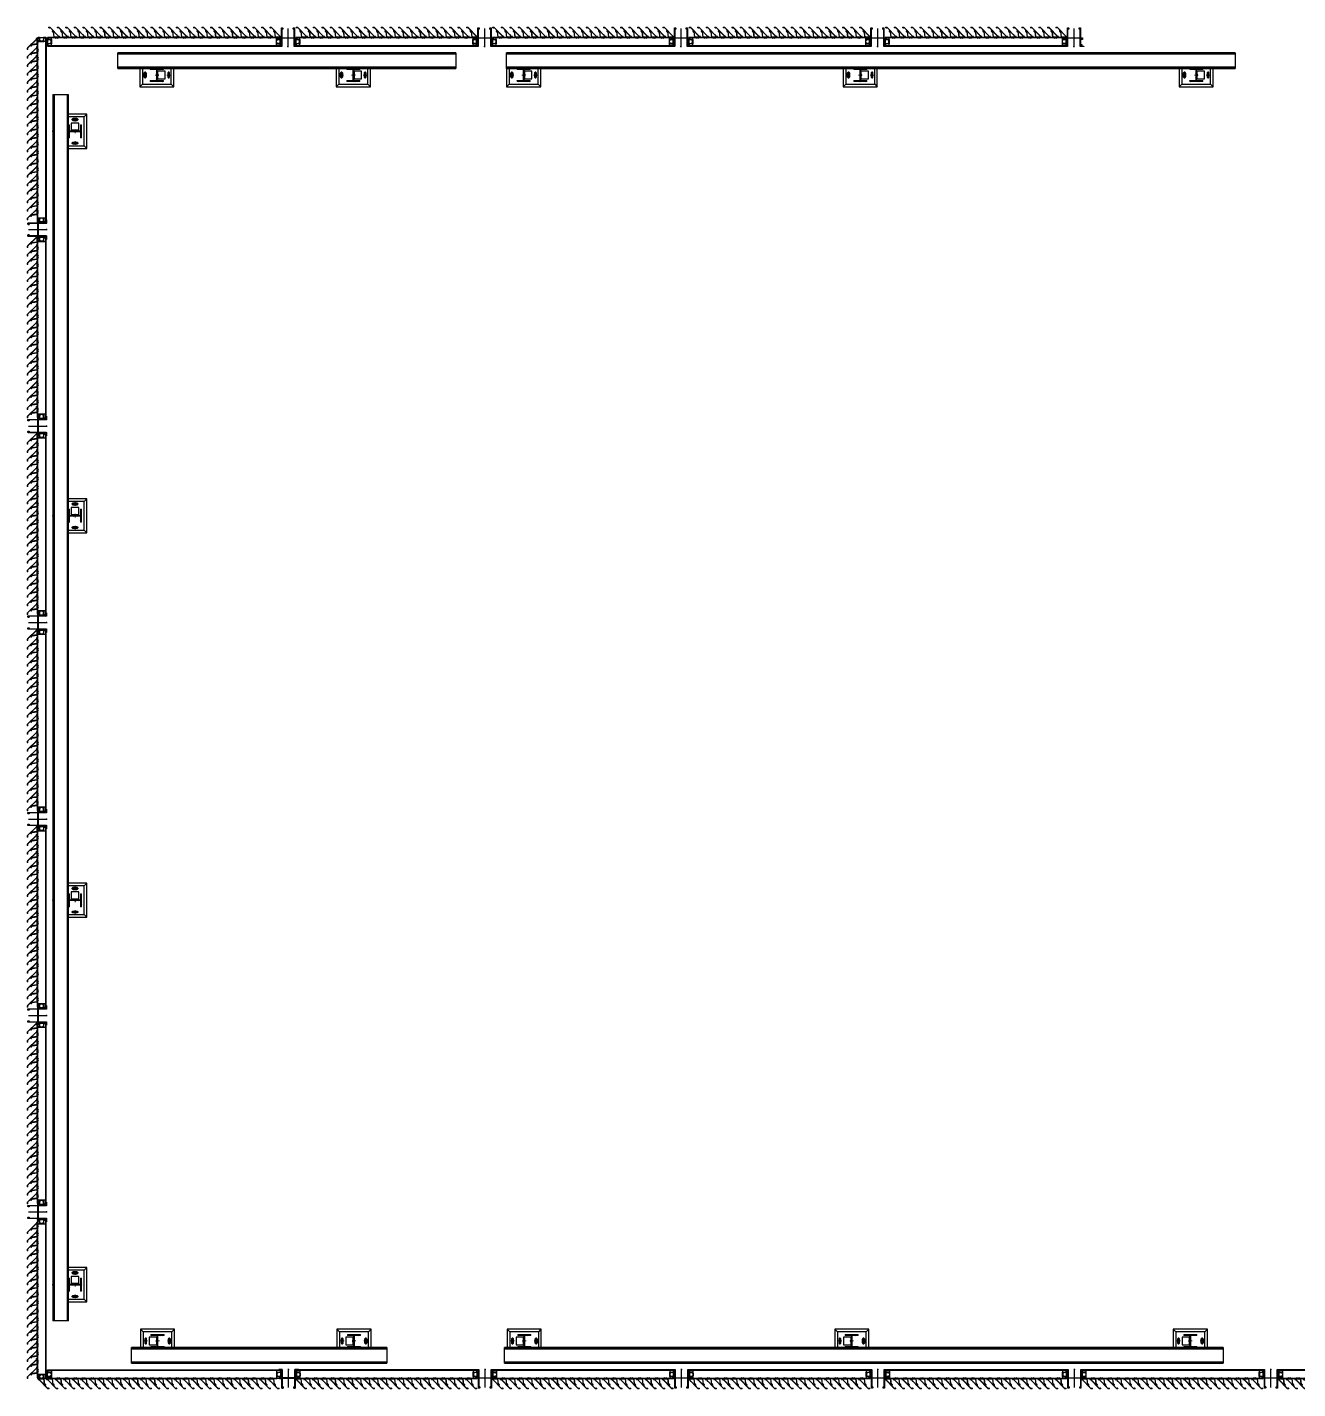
# Model space of a CAD drawing. Header units: millimetres. Extents: x 663313 to 1226001, y 1431724 to 1620898.
# Drawn here: x 739303 to 749003, y 1535900 to 1546294 of the extents above; entities that cross this region are included whole.
import ezdxf

# ---------------------------------------------------------------- set-up
doc = ezdxf.new("R2010")
doc.units = ezdxf.units.MM
doc.set_wipeout_variables(frame=1)
for name, pattern in [('CENTER', [50.8, 31.75, -6.35, 6.35, -6.35]), ('XKITLINE00', [0]), ('XKITLINE02', [4, 2, -2])]:
    doc.linetypes.add(name, pattern=pattern)
for name, color, linetype in [('000 - STRUCTURE_STEEL_ACCESORIES_HATCH_', 7, 'Continuous'), ('000 - STRUCTURE_STEEL_ACCESORIES_HIDDEN_', 7, 'Continuous'), ('000 - STRUCTURE_STEEL_ACCESORIES_MAIN_COLOR_1', 7, 'Continuous'), ('000 - STRUCTURE_STEEL_FRAMING_CUT_COLOR_4', 7, 'Continuous'), ('000 - STRUCTURE_STEEL_FRAMING_HIDDEN_', 7, 'Continuous'), ('000 - STRUCTURE_STEEL_FRAMING_SUB_COLOR_2', 7, 'Continuous'), ('000 - STRUCTURE_STEEL_FRAMING_WIPEOUT_', 7, 'Continuous'), ('010 - ASPG_ACCESSORIES_MAIN_COLOR_1', 7, 'Continuous'), ('010 - ASPG_EXTR_MAIN_COLOR_2', 7, 'Continuous'), ('010 - ASPG_FRAMING_CUT_COLOR_4', 7, 'Continuous'), ('010 - ASPG_FRAMING_HATCH_', 7, 'Continuous'), ('010 - ASPG_FRAMING_MAIN_COLOR_1', 7, 'Continuous'), ('010 - ASPG_FRAMING_MAIN_COLOR_2', 7, 'Continuous'), ('010 - ASPG_FRAMING_SUB_COLOR_2', 7, 'Continuous'), ('010 - ASPG_FRAMING_WIPEOUT_', 7, 'Continuous'), ('BOLT & SCREW', 7, 'Continuous'), ('Center Line', 7, 'CENTER')]:
    doc.layers.add(name, color=color, linetype=linetype)
for name, color, linetype, plot in [('000 - STRUCTURE_STEEL_FRAMING_DEF_SUB', 7, 'Continuous', False), ('010 - ASPG_EXTR_DEF_SUB', 7, 'Continuous', False), ('010 - ASPG_FASTERN_DEF_SUB', 7, 'Continuous', False), ('010 - ASPG_FRAMING_DEF_SUB', 7, 'Continuous', False)]:
    doc.layers.add(name, color=color, linetype=linetype, plot=plot)
doc.layers.add('12-GRID', color=7, linetype='CENTER', lineweight=13)
doc.layers.add('SCREW', color=7, linetype='Continuous', lineweight=5)
pattern_1 = [(270, (1257419.24324, -520041.6224), (0.65495992507, -1.1344238721), [0.7562825814, -1.5125651628]), (30, (1257419.24324, -520041.6224), (0.65495992936, 1.1344238696), [0.7562825814, -1.5125651628]), (330, (1257419.24324, -520041.6224), (1.30991985442, -2.48e-09), [-1.5125651628, 0.7562825814])]
pattern_2 = [(315, (1257419.4929, -520021.6224), (1.3369313545, 1.3369313545), []), (45, (1257419.4929, -520021.6224), (-1.3369313545, 1.3369313545), [])]
pattern_3 = [(270, (1257419.4425, -520043.9224), (0.65495992507, -1.1344238721), [0.7562825814, -1.5125651628]), (30, (1257419.4425, -520043.9224), (0.65495992936, 1.1344238696), [0.7562825814, -1.5125651628]), (330, (1257419.4425, -520043.9224), (1.30991985442, -2.48e-09), [-1.5125651628, 0.7562825814])]
pattern_4 = [(315, (1257419.1929, -520023.9224), (1.3369313545, 1.3369313545), []), (45, (1257419.1929, -520023.9224), (-1.3369313545, 1.3369313545), [])]

# ---------------------------------------------------------------- blocks, each defined once
blk = doc.blocks.new('*U6326')
at = {"layer": '12-GRID', "color": 7, "linetype": 'CENTER'}
for p, q in [((0, -6), (0, 2)), ((-4, -2), (4, -2))]:
    blk.add_line(p, q, dxfattribs=at)
at = {"layer": 'BOLT & SCREW', "color": 7}
for p, q in [((-1, -2), (-2, -2)), ((-1, -2), (-2, -2)), ((0, -2), (-1, -2)), ((0, -2), (-1, -2)), ((0, -1), (0, 0)), ((0, -1), (0, 0)), ((0, -2), (0, -1)), ((0, -2), (0, -1)), ((0, -2), (1, -2)), ((0, -3), (0, -2)), ((0, -2), (0, -3)), ((0, -2), (1, -2)), ((0, -3), (0, -4)), ((0, -3), (0, -4)), ((1, -2), (2, -2)), ((1, -2), (2, -2))]:
    blk.add_line(p, q, dxfattribs=at)
for points in [[(-2, -2), (-1, -2, 0.414214), (0, -1), (0, 0), (0, 0), (0, -1, 0.414214), (1, -2), (2, -2), (2, -2), (1, -2, 0.414214), (0, -3), (0, -4), (0, -4), (0, -3, 0.414214), (-1, -2), (-2, -2)], [(0, -2, -0.414214), (0, -2), (1, -2), (1, -2), (0, -2, -0.414214), (0, -2), (0, -1), (0, -1), (0, -2, -0.414214), (0, -2), (-1, -2), (-1, -2), (0, -2, -0.414214), (0, -2), (0, -3), (0, -3)]]:
    blk.add_lwpolyline(points, format="xyb", close=True, dxfattribs=at)
blk.add_circle((0, -2), 3.5, dxfattribs=at)
blk = doc.blocks.new('000_ASPG_TYP_FILES_20260218-010703_FRAME_EXTR_')
at = {"layer": '010 - ASPG_FRAMING_HATCH_'}
h = blk.add_hatch(dxfattribs=at)
h.set_pattern_fill('ANSI32', scale=0.1, angle=180)
edge = h.paths.add_edge_path()
edge.add_line((2, 16), (2, 2))
edge.add_line((2, 2), (40, 2))
edge.add_arc((40, 2), 0.3, 0, 90, ccw=False)
edge.add_line((40, 2), (40, 0))
edge.add_arc((40, 0), 0.3, -90, 0, ccw=False)
edge.add_line((40, 0), (0, 0))
edge.add_arc((0, 0), 0.3, 180, 270, ccw=False)
edge.add_line((0, 0), (0, 18))
edge.add_arc((0, 18), 0.3, 90, 180, ccw=False)
edge.add_line((0, 18), (23, 18))
edge.add_arc((23, 19), 0.5, 270, 380.2095)
edge.add_arc((26, 20), 3.35, 182.0638, 200.2095, ccw=False)
edge.add_arc((24, 20), 0.76, 2.0638, 182.0638, ccw=False)
edge.add_arc((26, 20), 1.83, 182.0638, 447.9362)
edge.add_arc((26, 22), 0.76, 87.9362, 267.9362, ccw=False)
edge.add_arc((26, 20), 3.35, 69.7905, 87.9362, ccw=False)
edge.add_arc((27, 23), 0.5, 249.7905, 360)
edge.add_line((28, 23), (28, 27))
edge.add_line((28, 27), (28, 27))
edge.add_line((28, 27), (28, 28))
edge.add_line((28, 28), (28, 39))
edge.add_line((28, 39), (28, 39))
edge.add_line((28, 39), (28, 40))
edge.add_line((28, 40), (28, 43))
edge.add_arc((27, 43), 0.5, 0, 110.2095)
edge.add_arc((26, 46), 3.35, 272.0638, 290.2095, ccw=False)
edge.add_arc((26, 44), 0.76, 92.0638, 272.0638, ccw=False)
edge.add_arc((26, 46), 1.83, 272.0638, 537.9362)
edge.add_arc((24, 47), 0.76, 177.9362, 357.9362, ccw=False)
edge.add_arc((26, 46), 3.35, 159.7905, 177.9362, ccw=False)
edge.add_arc((23, 48), 0.5, 339.7905, 450)
edge.add_line((23, 48), (0, 48))
edge.add_arc((0, 49), 0.3, 180, 270, ccw=False)
edge.add_line((0, 49), (0, 60))
edge.add_arc((0, 60), 0.3, 90, 180, ccw=False)
edge.add_line((0, 60), (5, 60))
edge.add_line((5, 60), (5, 65))
edge.add_arc((5, 65), 0.3, 90, 180, ccw=False)
edge.add_line((5, 65), (30, 65))
edge.add_line((30, 65), (30, 64))
edge.add_arc((30, 64), 0.3, -90, 0, ccw=False)
edge.add_line((30, 63), (7, 63))
edge.add_arc((7, 63), 0.3, 90, 180)
edge.add_line((7, 63), (7, 58))
edge.add_line((7, 58), (2, 58))
edge.add_arc((2, 58), 0.3, 90, 180)
edge.add_line((2, 58), (2, 51))
edge.add_arc((2, 51), 0.3, 180, 270)
edge.add_line((2, 50), (30, 50))
edge.add_arc((30, 50), 0.3, 0, 90, ccw=False)
edge.add_line((30, 50), (30, 27))
edge.add_line((30, 27), (30, 16))
edge.add_arc((30, 16), 0.3, -90, 0, ccw=False)
edge.add_line((30, 16), (2, 16))
at = {"layer": '010 - ASPG_FRAMING_CUT_COLOR_4', "color": 7}
blk.add_lwpolyline([(2, 16), (2, 2), (40, 2, -0.414214), (40, 2), (40, 0, -0.414214), (40, 0), (0, 0, -0.414214), (0, 0), (0, 18, -0.414214), (0, 18), (23, 18, 0.52173), (23, 19, -0.079342), (23, 20, -1), (24, 20, 2.296346), (26, 22, -1), (26, 23, -0.079342), (27, 23, 0.52173), (28, 23), (28, 27), (28, 27), (28, 28), (28, 39), (28, 39), (28, 40), (28, 43, 0.52173), (27, 43, -0.079342), (26, 43, -1), (26, 45, 2.296346), (24, 47, -1), (23, 47, -0.079342), (23, 48, 0.52173), (23, 48), (0, 48, -0.414214), (0, 49), (0, 60, -0.414214), (0, 60), (5, 60), (5, 65, -0.414214), (5, 65), (30, 65), (30, 64, -0.414214), (30, 63), (7, 63, 0.414214), (7, 63), (7, 58), (2, 58, 0.414214), (2, 58), (2, 51, 0.414214), (2, 50), (30, 50, -0.414214), (30, 50), (30, 27), (30, 16, -0.414214), (30, 16)], format="xyb", close=True, dxfattribs=at)
at = {"color": 7}
for p in [(26, 48), (26, 22)]:
    blk.add_blockref('*U6326', p, dxfattribs=at)
blk = doc.blocks.new('*U6174')
at = {"layer": '010 - ASPG_FRAMING_HATCH_', "transparency": 33554585}
h = blk.add_hatch(dxfattribs=at)
h.set_pattern_fill('ANSI32', scale=0.25)
edge = h.paths.add_edge_path()
edge.add_line((2, -50), (2, -75))
edge.add_line((2, -75), (0, -75))
edge.add_line((0, -75), (0, -49))
edge.add_arc((1, -49), 1, 90, 180, ccw=False)
edge.add_line((1, -48), (63, -48))
edge.add_arc((63, -47), 1, 270, 360)
edge.add_line((64, -47), (64, 47))
edge.add_arc((63, 47), 1, 0, 90)
edge.add_line((63, 48), (1, 48))
edge.add_arc((1, 49), 1, 180, 270, ccw=False)
edge.add_line((0, 49), (0, 75))
edge.add_line((0, 75), (2, 75))
edge.add_line((2, 75), (2, 50))
edge.add_line((2, 50), (141, 50))
edge.add_line((141, 50), (141, 41))
edge.add_arc((140, 41), 1, 270, 360, ccw=False)
edge.add_line((140, 40), (132, 40))
edge.add_arc((132, 41), 1, 180, 270, ccw=False)
edge.add_line((131, 41), (131, 47))
edge.add_arc((130, 47), 1, 0, 90)
edge.add_line((130, 48), (67, 48))
edge.add_arc((67, 47), 1, 90, 180)
edge.add_line((66, 47), (66, -47))
edge.add_arc((67, -47), 1, 180, 270)
edge.add_line((67, -48), (130, -48))
edge.add_arc((130, -47), 1, 270, 360)
edge.add_line((131, -47), (131, -41))
edge.add_arc((132, -41), 1, 90, 180, ccw=False)
edge.add_line((132, -40), (140, -40))
edge.add_arc((140, -41), 1, 0, 90, ccw=False)
edge.add_line((141, -41), (141, -50))
edge.add_line((141, -50), (2, -50))
h.paths.add_polyline_path([(139, 48), (139, 42), (133, 42), (133, 48)], flags=16)
h.paths.add_polyline_path([(139, -48), (139, -42), (133, -42), (133, -48)], flags=16)
at = {"layer": '010 - ASPG_FRAMING_HATCH_'}
h = blk.add_hatch(dxfattribs=at)
h.set_pattern_fill('ANSI37', scale=0.595498, angle=-90)
h.set_pattern_definition(pattern_4)
edge = h.paths.add_edge_path()
edge.add_ellipse((12, 55), major_axis=(0, -5), ratio=0.644482, start_angle=180, end_angle=360, ccw=False)
edge.add_line((12, 60), (2, 60))
edge.add_arc((-8, 55), 11.1, -26.7963, 26.7963, ccw=False)
edge.add_line((2, 50), (12, 50))
h = blk.add_hatch(dxfattribs=at)
h.set_pattern_fill('HONEY', scale=0.238199, angle=-90)
h.set_pattern_definition(pattern_3)
edge = h.paths.add_edge_path()
edge.add_ellipse((12, 55), major_axis=(0, -5), ratio=0.644482, start_angle=0, end_angle=360, ccw=False)
h = blk.add_hatch(dxfattribs=at)
h.set_pattern_fill('HONEY', scale=0.238199, angle=-90)
h.set_pattern_definition(pattern_1)
edge = h.paths.add_edge_path()
edge.add_ellipse((58, 55), major_axis=(0, -5), ratio=0.644482, start_angle=0, end_angle=360)
h = blk.add_hatch(dxfattribs=at)
h.set_pattern_fill('ANSI37', scale=0.595498, angle=-90)
h.set_pattern_definition(pattern_2)
edge = h.paths.add_edge_path()
edge.add_ellipse((58, 55), major_axis=(0, -5), ratio=0.644482, start_angle=0, end_angle=180)
edge.add_line((58, 60), (62, 60))
edge.add_arc((62, 60), 0.3, -90, 0)
edge.add_line((62, 60), (62, 61))
edge.add_line((62, 61), (62, 62))
edge.add_line((62, 62), (62, 62))
edge.add_line((62, 62), (62, 63))
edge.add_line((62, 63), (62, 63))
edge.add_line((62, 63), (62, 64))
edge.add_line((62, 64), (62, 64))
edge.add_line((62, 64), (62, 65))
edge.add_line((62, 65), (63, 65))
edge.add_line((63, 65), (64, 66))
edge.add_line((64, 66), (64, 65))
edge.add_line((64, 65), (65, 66))
edge.add_line((65, 66), (65, 65))
edge.add_line((65, 65), (66, 66))
edge.add_line((66, 66), (66, 65))
edge.add_line((66, 65), (67, 65))
edge.add_arc((67, 65), 0.3, -90, 0)
edge.add_line((67, 65), (67, 60))
edge.add_arc((77, 55), 11.1, 153.2037, 206.7963)
edge.add_line((67, 50), (58, 50))
h = blk.add_hatch(dxfattribs=at)
h.set_pattern_fill('ANSI37', scale=0.595498, angle=-90)
h.set_pattern_definition(pattern_4)
edge = h.paths.add_edge_path()
edge.add_ellipse((12, -55), major_axis=(0, 5), ratio=0.644482, start_angle=0, end_angle=180)
edge.add_line((12, -60), (2, -60))
edge.add_arc((-8, -55), 11.1, 333.2037, 386.7963)
edge.add_line((2, -50), (12, -50))
h = blk.add_hatch(dxfattribs=at)
h.set_pattern_fill('HONEY', scale=0.238199, angle=-90)
h.set_pattern_definition(pattern_3)
edge = h.paths.add_edge_path()
edge.add_ellipse((12, -55), major_axis=(0, 5), ratio=0.644482, start_angle=0, end_angle=360)
h = blk.add_hatch(dxfattribs=at)
h.set_pattern_fill('HONEY', scale=0.238199, angle=-90)
h.set_pattern_definition(pattern_1)
edge = h.paths.add_edge_path()
edge.add_ellipse((58, -55), major_axis=(0, 5), ratio=0.644482, start_angle=0, end_angle=360, ccw=False)
h = blk.add_hatch(dxfattribs=at)
h.set_pattern_fill('ANSI37', scale=0.595498, angle=-90)
h.set_pattern_definition(pattern_2)
edge = h.paths.add_edge_path()
edge.add_ellipse((58, -55), major_axis=(0, 5), ratio=0.644482, start_angle=180, end_angle=360, ccw=False)
edge.add_line((58, -60), (62, -60))
edge.add_arc((62, -60), 0.3, 360, 450, ccw=False)
edge.add_line((62, -60), (62, -61))
edge.add_line((62, -61), (62, -62))
edge.add_line((62, -62), (62, -62))
edge.add_line((62, -62), (62, -63))
edge.add_line((62, -63), (62, -63))
edge.add_line((62, -63), (62, -64))
edge.add_line((62, -64), (62, -64))
edge.add_line((62, -64), (62, -65))
edge.add_line((62, -65), (63, -65))
edge.add_line((63, -65), (64, -66))
edge.add_line((64, -66), (64, -65))
edge.add_line((64, -65), (65, -66))
edge.add_line((65, -66), (65, -65))
edge.add_line((65, -65), (66, -66))
edge.add_line((66, -66), (66, -65))
edge.add_line((66, -65), (67, -65))
edge.add_arc((67, -65), 0.3, 360, 450, ccw=False)
edge.add_line((67, -65), (67, -60))
edge.add_arc((77, -55), 11.1, 153.2037, 206.7963, ccw=False)
edge.add_line((67, -50), (58, -50))
at = {"layer": '010 - ASPG_FASTERN_DEF_SUB', "color": 7}
blk.add_point((0, 0), dxfattribs=at)
at = {"layer": '010 - ASPG_FRAMING_CUT_COLOR_4', "color": 7}
blk.add_lwpolyline([(2, -50), (2, -75), (0, -75), (0, -49, -0.414214), (1, -48), (63, -48, 0.414214), (64, -47), (64, 47, 0.414214), (63, 48), (1, 48, -0.414214), (0, 49), (0, 75), (2, 75), (2, 50), (141, 50), (141, 41, -0.414214), (140, 40), (132, 40, -0.414214), (131, 41), (131, 47, 0.414214), (130, 48), (67, 48, 0.414214), (66, 47), (66, -47, 0.414214), (67, -48), (130, -48, 0.414214), (131, -47), (131, -41, -0.414214), (132, -40), (140, -40, -0.414214), (141, -41), (141, -50)], format="xyb", close=True, dxfattribs=at)
for points in [[(139, 48), (139, 42), (133, 42), (133, 48)], [(139, -48), (139, -42), (133, -42), (133, -48)]]:
    blk.add_lwpolyline(points, close=True, dxfattribs=at)
at = {"layer": '010 - ASPG_FRAMING_DEF_SUB', "color": 7, "transparency": 33554508}
blk.add_line((136, 0), (-5, 0), dxfattribs=at)
at = {"layer": '010 - ASPG_FRAMING_DEF_SUB', "color": 7, "transparency": 33554457}
for points in [[(2, 50), (15, 50), (15, 60), (2, 60)], [(54, 50), (67, 50), (67, 66), (54, 66)], [(2, -50), (15, -50), (15, -60), (2, -60)], [(54, -50), (67, -50), (67, -66), (54, -66)]]:
    blk.add_lwpolyline(points, close=True, dxfattribs=at)
at = {"layer": '010 - ASPG_FRAMING_SUB_COLOR_2', "color": 7}
for points in [[(12, 50), (2, 50, 0.238199), (2, 60), (12, 60)], [(58, 50), (67, 50, -0.238199), (67, 60), (67, 65, -0.414214), (67, 65), (66, 65), (66, 66), (65, 65), (65, 66), (64, 65), (64, 66), (63, 65), (62, 65), (62, 64), (62, 64), (62, 63), (62, 63), (62, 62), (62, 62), (62, 61), (62, 60, -0.414214), (62, 60), (58, 60)], [(12, -50), (2, -50, -0.238199), (2, -60), (12, -60)], [(58, -50), (67, -50, 0.238199), (67, -60), (67, -65, 0.414214), (67, -65), (66, -65), (66, -66), (65, -65), (65, -66), (64, -65), (64, -66), (63, -65), (62, -65), (62, -64), (62, -64), (62, -63), (62, -63), (62, -62), (62, -62), (62, -61), (62, -60, 0.414214), (62, -60), (58, -60)]]:
    blk.add_lwpolyline(points, format="xyb", dxfattribs=at)
at = {"layer": '010 - ASPG_FRAMING_SUB_COLOR_2', "color": 7, "extrusion": (0, 0, -1)}
for centre, major_axis in [((12, 55), (0, -5)), ((58, -55), (0, 5))]:
    blk.add_ellipse(centre, major_axis=major_axis, ratio=0.644482, dxfattribs=at)
at = {"layer": '010 - ASPG_FRAMING_SUB_COLOR_2', "color": 7}
for centre, major_axis in [((58, 55), (0, -5)), ((12, -55), (0, 5))]:
    blk.add_ellipse(centre, major_axis=major_axis, ratio=0.644482, dxfattribs=at)
blk = doc.blocks.new('PZG35-9D5')
at = {"layer": 'Center Line', "color": 7}
blk.add_line((0, 4), (0, -11), dxfattribs=at)
at = {"layer": 'SCREW', "color": 7}
for p, q in [((-1, 0), (-1, -1)), ((1, 0), (1, -1)), ((-2, -1), (-1, -2)), ((-2, -1), (-1, -1)), ((-2, -1), (2, -1)), ((-2, -3), (2, -2)), ((-2, -3), (-1, -2)), ((-2, -3), (-1, -3)), ((-2, -4), (-1, -4)), ((-2, -4), (-1, -4)), ((-2, -4), (-1, -4)), ((-1, -1), (1, -1)), ((-1, -2), (1, -1)), ((-1, -2), (-1, -2)), ((-1, -2), (1, -2)), ((-1, -3), (-1, -4)), ((-1, -3), (1, -3)), ((-1, -4), (-1, -8)), ((-1, -4), (-1, -4)), ((-1, -4), (-1, -4)), ((0, -10), (-1, -8)), ((0, -10), (1, -8)), ((1, -1), (1, -2)), ((2, -1), (1, -1)), ((2, -1), (1, -1)), ((2, -2), (1, -2)), ((2, -2), (1, -3)), ((1, -3), (1, -3)), ((1, -3), (1, -3)), ((2, -4), (1, -3)), ((1, -4), (1, -4)), ((1, -4), (2, -4)), ((1, -4), (1, -4)), ((1, -5), (1, -4)), ((2, -5), (1, -4)), ((2, -4), (1, -4)), ((1, -5), (1, -8)), ((1, -5), (2, -5)), ((1, -5), (1, -5)), ((2, -5), (1, -5))]:
    blk.add_line(p, q, dxfattribs=at)
blk.add_lwpolyline([(0, -10), (1, -5), (1, -4, 0.417657), (0, -3, 0.108102), (-1, -4), (-1, -5)], format="xyb", dxfattribs=at)
blk = doc.blocks.new('*U6169')
at = {"layer": 'SCREW', "color": 7}
blk.add_lwpolyline([(3, 2, 0.09906), (1, 3), (1, 2), (-1, 2), (-1, 3, 0.09906), (-3, 2, 0.266588), (-4, 1), (-4, 0, 0.414214), (-3, 0), (3, 0, 0.414214), (3, 0), (3, 1, 0.266588)], format="xyb", close=True, dxfattribs=at)
blk.add_blockref('PZG35-9D5', (0, 0), dxfattribs=at)
blk = doc.blocks.new('*U6175')
at = {"color": 7}
blk.add_point((0, 0), dxfattribs=at)
at = {"layer": '010 - ASPG_ACCESSORIES_MAIN_COLOR_1', "color": 7}
blk.add_lwpolyline([(-40, -1, 0.414214), (-40, -1), (-40, -7, 0.57735), (-40, -8), (-37, -6, 0.767327), (-37, -5), (-38, -5, -0.414214), (-38, -5), (-38, -3, -0.414214), (-38, -3), (-32, -3, -0.388879), (-32, -3), (-32, -4, 0.388879), (-31, -5), (-30, -5, 0.414214), (-30, -4), (-30, -3, -0.414214), (-30, -3), (0, -3, -0.378969), (3, -5), (8, -43, 0.446593), (12, -45, -0.489802), (16, -49), (16, -49, -0.18248), (16, -50, -0.267949), (15, -50, 1.122115), (15, -52, 0.405004), (18, -49), (18, -49, 0.489805), (11, -43, -0.446597), (10, -42), (5, -1, 0.364176), (5, -1)], format="xyb", close=True, dxfattribs=at)
at = {"layer": '010 - ASPG_EXTR_DEF_SUB', "color": 7}
for p in [(-40, 0), (43, -77), (43, -77)]:
    blk.add_point(p, dxfattribs=at)
at = {"layer": '010 - ASPG_EXTR_MAIN_COLOR_2', "color": 7}
blk.add_lwpolyline([(11, -48), (11, -47), (12, -48), (12, -47, -0.535538), (14, -49, 0.991572), (16, -50, 1.157025), (9, -49, -0.688558), (8, -49), (-17, -22), (-32, -6), (-32, -3, 0.414312), (-33, -3), (-38, -3, 0.414116), (-38, -3), (-38, -4, 0.414214), (-38, -5), (-36, -5, -0.205895), (-36, -5), (33, -77), (43, -77, 0.668179), (43, -77), (41, -74, 0.668179), (40, -74), (40, -76), (34, -76), (12, -53, -0.558354), (12, -52, 0.766275), (12, -50, -0.438583), (11, -48)], format="xyb", close=True, dxfattribs=at)
at = {"layer": 'SCREW', "color": 7, "rotation": 180}
for p in [(-22, -2), (-8, -2)]:
    blk.add_blockref('*U6169', p, dxfattribs=at)
blk = doc.blocks.new('*U4587')
at = {"color": 7}
blk.add_wipeout([(1836, 4), (60, 4), (60, 69), (1836, 69)], dxfattribs=at).dxf.layer = '010 - ASPG_FRAMING_WIPEOUT_'
blk.add_point((60, 69), dxfattribs=at)
at = {"layer": '010 - ASPG_FRAMING_MAIN_COLOR_2', "color": 7}
blk.add_lwpolyline([(1806, 69), (90, 69), (90, 6), (1806, 6)], close=True, dxfattribs=at)
at = {"layer": '010 - ASPG_FRAMING_SUB_COLOR_2', "color": 7}
for points in [[(1836, 4), (60, 4), (60, 69), (1836, 69)], [(60, 2), (60, 4), (1836, 4), (1836, 2)]]:
    blk.add_lwpolyline(points, close=True, dxfattribs=at)
at = {"color": 7, "transparency": 33554559, "xscale": -1, "rotation": 270}
blk.add_blockref('*U6174', (0, 0), dxfattribs=at)
at = {"color": 7, "xscale": -1, "rotation": 180}
for p in [(92, 69), (157, 69), (222, 69), (287, 69), (352, 69), (417, 69), (482, 69), (547, 69), (612, 69), (677, 69), (742, 69), (807, 69), (872, 69), (937, 69), (1002, 69), (1067, 69), (1132, 69), (1197, 69), (1262, 69), (1327, 69), (1392, 69), (1457, 69), (1522, 69), (1587, 69), (1652, 69), (1717, 69), (1782, 69)]:
    blk.add_blockref('*U6175', p, dxfattribs=at)
at = {"color": 7}
blk.add_blockref('000_ASPG_TYP_FILES_20260218-010703_FRAME_EXTR_', (60, 4), dxfattribs=at)
at = {"color": 7, "xscale": -1}
blk.add_blockref('000_ASPG_TYP_FILES_20260218-010703_FRAME_EXTR_', (1836, 4), dxfattribs=at)
blk = doc.blocks.new('000_ASPG_TYP_FILES_STRUCTURE_STEEL_BK')
at = {"layer": '000 - STRUCTURE_STEEL_ACCESORIES_HIDDEN_', "color": 7}
blk.add_lwpolyline([(0, 7), (5, 7), (5, -7), (0, -7)], close=True, dxfattribs=at)
at = {"layer": '000 - STRUCTURE_STEEL_ACCESORIES_MAIN_COLOR_1', "color": 7}
for points in [[(0, -30), (60, -30), (60, 30), (0, 30)], [(0, -30), (5, -30), (5, 30), (0, 30)]]:
    blk.add_lwpolyline(points, close=True, dxfattribs=at)
blk = doc.blocks.new('000_CKST_FAMELINE_STEEL_STRUCTURE-COLUMN_TOP_VIEW')
at = {"layer": '000 - STRUCTURE_STEEL_FRAMING_SUB_COLOR_2', "color": 7}
for p, q in [((-70, 110), (-90, 130)), ((70, 110), (90, 130)), ((-70, -110), (-90, -130)), ((70, -110), (90, -130))]:
    blk.add_line(p, q, dxfattribs=at)
for points in [[(90, 130), (-90, 130), (-90, -130), (90, -130)], [(70, 110), (-70, 110), (-70, -110), (70, -110)]]:
    blk.add_lwpolyline(points, close=True, dxfattribs=at)
at = {"color": 7, "rotation": 270}
blk.add_blockref('000_ASPG_TYP_FILES_STRUCTURE_STEEL_BK', (0, -3), dxfattribs=at)
at = {"color": 7}
blk.add_wipeout([(50, 50), (50, -50), (170, -50), (170, 50)], dxfattribs=at).dxf.layer = '000 - STRUCTURE_STEEL_FRAMING_WIPEOUT_'
at = {"layer": '000 - STRUCTURE_STEEL_ACCESORIES_HATCH_'}
h = blk.add_hatch(dxfattribs=at)
h.set_pattern_fill('ANSI32', scale=25, angle=270)
h.set_pattern_definition([(315, (1524.514, 2469.062), (6.629126, 6.629126), []), (315, (1524.514, 2464.642), (6.629126, 6.629126), [])])
h.paths.add_polyline_path([(-50, -50), (-42, -50), (-42, -3), (42, -3), (42, -50), (50, -50), (50, 50), (42, 50), (42, 3), (-42, 3), (-42, 50), (-50, 50)])
at = {"layer": '000 - STRUCTURE_STEEL_FRAMING_CUT_COLOR_4', "color": 7, "lineweight": 0}
blk.add_lwpolyline([(-50, -50), (-42, -50), (-42, -3), (42, -3), (42, -50), (50, -50), (50, 50), (42, 50), (42, 3), (-42, 3), (-42, 50), (-50, 50)], close=True, dxfattribs=at)
at = {"layer": '000 - STRUCTURE_STEEL_FRAMING_DEF_SUB', "color": 7, "linetype": 'XKITLINE00', "lineweight": 0}
for p, q in [((0, 76), (0, 104)), ((26, 90), (-26, 90)), ((0, 14), (0, -14)), ((96, 30), (124, 30)), ((110, 44), (110, 16)), ((26, 0), (-26, 0)), ((26, -90), (-26, -90)), ((0, -76), (0, -104)), ((96, -30), (124, -30)), ((110, -16), (110, -44))]:
    blk.add_line(p, q, dxfattribs=at)
at = {"layer": '000 - STRUCTURE_STEEL_FRAMING_HIDDEN_', "color": 7, "linetype": 'XKITLINE02', "ltscale": 4}
for p, q in [((50, 3), (170, 3)), ((56, -50), (56, 50)), ((50, -3), (170, -3))]:
    blk.add_line(p, q, dxfattribs=at)
at = {"layer": '000 - STRUCTURE_STEEL_FRAMING_SUB_COLOR_2', "color": 7}
for p, q in [((50, 3), (50, -3)), ((170, 3), (170, -3))]:
    blk.add_line(p, q, dxfattribs=at)
for points in [[(15, 83), (-15, 83, -0.414214), (-22, 90, -0.414214), (-15, 97), (15, 97, -0.414214), (22, 90), (22, 90, -0.414214)], [(15, -83), (-15, -83, 0.414214), (-22, -90, 0.414214), (-15, -97), (15, -97, 0.414214), (22, -90), (22, -90, 0.414214)]]:
    blk.add_lwpolyline(points, format="xyb", close=True, dxfattribs=at)
blk.add_lwpolyline([(50, 50), (50, -50), (170, -50), (170, 50)], close=True, dxfattribs=at)
for centre in [(110, 30), (110, -30)]:
    blk.add_circle(centre, 7, dxfattribs=at)
blk = doc.blocks.new('*U4572')
at = {"color": 7}
blk.add_wipeout([(-2861, 0), (2700, 0), (2700, 120), (-2861, 120)], dxfattribs=at).dxf.layer = '010 - ASPG_FRAMING_WIPEOUT_'
at = {"layer": '010 - ASPG_FRAMING_MAIN_COLOR_1', "color": 7}
for p, q in [((2700, 120), (-2861, 120)), ((-2861, 0), (-2861, 120)), ((-2861, 115), (2700, 115)), ((-2861, 110), (2700, 110)), ((2700, 120), (2700, 0)), ((-2861, 10), (2700, 10)), ((-2861, 5), (2700, 5)), ((-2861, 0), (2700, 0))]:
    blk.add_line(p, q, dxfattribs=at)
blk = doc.blocks.new('*U4573')
at = {"color": 7}
blk.add_wipeout([(-1531, 0), (1049, 0), (1049, 120), (-1531, 120)], dxfattribs=at).dxf.layer = '010 - ASPG_FRAMING_WIPEOUT_'
at = {"layer": '010 - ASPG_FRAMING_MAIN_COLOR_1', "color": 7}
for p, q in [((1049, 120), (-1531, 120)), ((-1531, 0), (-1531, 120)), ((-1531, 115), (1049, 115)), ((-1531, 110), (1049, 110)), ((1049, 120), (1049, 0)), ((-1531, 10), (1049, 10)), ((-1531, 5), (1049, 5)), ((-1531, 0), (1049, 0))]:
    blk.add_line(p, q, dxfattribs=at)
blk = doc.blocks.new('*U4787')
at = {"color": 7}
blk.add_wipeout([(1440, 4), (60, 4), (60, 69), (1440, 69)], dxfattribs=at).dxf.layer = '010 - ASPG_FRAMING_WIPEOUT_'
blk.add_point((60, 69), dxfattribs=at)
at = {"layer": '010 - ASPG_FRAMING_MAIN_COLOR_2', "color": 7}
blk.add_lwpolyline([(1410, 69), (90, 69), (90, 6), (1410, 6)], close=True, dxfattribs=at)
at = {"layer": '010 - ASPG_FRAMING_SUB_COLOR_2', "color": 7}
for points in [[(1440, 4), (60, 4), (60, 69), (1440, 69)], [(60, 2), (60, 4), (1440, 4), (1440, 2)]]:
    blk.add_lwpolyline(points, close=True, dxfattribs=at)
at = {"color": 7, "transparency": 33554559, "xscale": -1, "rotation": 270}
for p in [(0, 0), (1500, 0)]:
    blk.add_blockref('*U6174', p, dxfattribs=at)
at = {"color": 7, "xscale": -1, "rotation": 180}
for p in [(92, 69), (157, 69), (222, 69), (287, 69), (352, 69), (417, 69), (482, 69), (547, 69), (612, 69), (677, 69), (742, 69), (807, 69), (872, 69), (937, 69), (1002, 69), (1067, 69), (1132, 69), (1197, 69), (1262, 69), (1327, 69), (1392, 69)]:
    blk.add_blockref('*U6175', p, dxfattribs=at)
at = {"color": 7}
blk.add_blockref('000_ASPG_TYP_FILES_20260218-010703_FRAME_EXTR_', (60, 4), dxfattribs=at)
at = {"color": 7, "xscale": -1}
blk.add_blockref('000_ASPG_TYP_FILES_20260218-010703_FRAME_EXTR_', (1440, 4), dxfattribs=at)
blk = doc.blocks.new('*U4576')
at = {"color": 7}
blk.add_wipeout([(-3215, 0), (6145, 0), (6145, 120), (-3215, 120)], dxfattribs=at).dxf.layer = '010 - ASPG_FRAMING_WIPEOUT_'
at = {"layer": '010 - ASPG_FRAMING_MAIN_COLOR_1', "color": 7}
for p, q in [((6145, 120), (-3215, 120)), ((-3215, 0), (-3215, 120)), ((-3215, 115), (6145, 115)), ((-3215, 110), (6145, 110)), ((6145, 120), (6145, 0)), ((-3215, 10), (6145, 10)), ((-3215, 5), (6145, 5)), ((-3215, 0), (6145, 0))]:
    blk.add_line(p, q, dxfattribs=at)
blk = doc.blocks.new('*U4586')
at = {"color": 7}
blk.add_wipeout([(1467, 4), (60, 4), (60, 69), (1467, 69)], dxfattribs=at).dxf.layer = '010 - ASPG_FRAMING_WIPEOUT_'
blk.add_point((60, 69), dxfattribs=at)
at = {"layer": '010 - ASPG_FRAMING_MAIN_COLOR_2', "color": 7}
blk.add_lwpolyline([(1437, 69), (90, 69), (90, 6), (1437, 6)], close=True, dxfattribs=at)
at = {"layer": '010 - ASPG_FRAMING_SUB_COLOR_2', "color": 7}
for points in [[(1467, 4), (60, 4), (60, 69), (1467, 69)], [(60, 2), (60, 4), (1467, 4), (1467, 2)]]:
    blk.add_lwpolyline(points, close=True, dxfattribs=at)
at = {"color": 7, "transparency": 33554559, "xscale": -1, "rotation": 270}
blk.add_blockref('*U6174', (0, 0), dxfattribs=at)
at = {"color": 7, "rotation": 180}
for p in [(120, 69), (185, 69), (250, 69), (315, 69), (380, 69), (445, 69), (510, 69), (575, 69), (640, 69), (705, 69), (770, 69), (835, 69), (900, 69), (965, 69), (1030, 69), (1095, 69), (1160, 69), (1225, 69), (1290, 69), (1355, 69), (1420, 69)]:
    blk.add_blockref('*U6175', p, dxfattribs=at)
at = {"color": 7}
blk.add_blockref('000_ASPG_TYP_FILES_20260218-010703_FRAME_EXTR_', (60, 4), dxfattribs=at)
at = {"color": 7, "xscale": -1}
blk.add_blockref('000_ASPG_TYP_FILES_20260218-010703_FRAME_EXTR_', (1467, 4), dxfattribs=at)
blk = doc.blocks.new('*U4582')
at = {"color": 7}
blk.add_wipeout([(1272, 4), (60, 4), (60, 69), (1272, 69)], dxfattribs=at).dxf.layer = '010 - ASPG_FRAMING_WIPEOUT_'
blk.add_point((60, 69), dxfattribs=at)
at = {"layer": '010 - ASPG_FRAMING_MAIN_COLOR_2', "color": 7}
blk.add_lwpolyline([(1242, 69), (90, 69), (90, 6), (1242, 6)], close=True, dxfattribs=at)
at = {"layer": '010 - ASPG_FRAMING_SUB_COLOR_2', "color": 7}
for points in [[(1272, 4), (60, 4), (60, 69), (1272, 69)], [(60, 2), (60, 4), (1272, 4), (1272, 2)]]:
    blk.add_lwpolyline(points, close=True, dxfattribs=at)
at = {"color": 7, "transparency": 33554559, "xscale": -1, "rotation": 270}
blk.add_blockref('*U6174', (0, 0), dxfattribs=at)
at = {"color": 7, "xscale": -1, "rotation": 180}
for p in [(120, 69), (185, 69), (250, 69), (315, 69), (380, 69), (445, 69), (510, 69), (575, 69), (640, 69), (705, 69), (770, 69), (835, 69), (900, 69), (965, 69), (1030, 69), (1095, 69), (1160, 69), (1225, 69)]:
    blk.add_blockref('*U6175', p, dxfattribs=at)
at = {"color": 7}
blk.add_blockref('000_ASPG_TYP_FILES_20260218-010703_FRAME_EXTR_', (60, 4), dxfattribs=at)
at = {"color": 7, "xscale": -1}
blk.add_blockref('000_ASPG_TYP_FILES_20260218-010703_FRAME_EXTR_', (1272, 4), dxfattribs=at)
blk = doc.blocks.new('*U4578')
at = {"color": 7}
blk.add_wipeout([(0, 0), (5485, 0), (5485, 119.925), (0, 119.925)], dxfattribs=at).dxf.layer = '010 - ASPG_FRAMING_WIPEOUT_'
at = {"layer": '010 - ASPG_FRAMING_MAIN_COLOR_1', "color": 7}
for p, q in [((5485, 119.925), (0, 119.925)), ((0, 0), (0, 119.925)), ((0, 114.85), (5485, 114.85)), ((0, 109.54), (5485, 109.54)), ((5485, 119.925), (5485, 0)), ((0, 10.385), (5485, 10.385)), ((0, 5.31), (5485, 5.31)), ((0, 0), (5485, 0))]:
    blk.add_line(p, q, dxfattribs=at)
blk = doc.blocks.new('*U4577')
at = {"color": 7}
blk.add_wipeout([(-950, 0), (1000, 0), (1000, 120), (-950, 120)], dxfattribs=at).dxf.layer = '010 - ASPG_FRAMING_WIPEOUT_'
at = {"layer": '010 - ASPG_FRAMING_MAIN_COLOR_1', "color": 7}
for p, q in [((1000, 120), (-950, 120)), ((-950, 0), (-950, 120)), ((-950, 115), (1000, 115)), ((-950, 110), (1000, 110)), ((1000, 120), (1000, 0)), ((-950, 10), (1000, 10)), ((-950, 5), (1000, 5)), ((-950, 0), (1000, 0))]:
    blk.add_line(p, q, dxfattribs=at)
blk = doc.blocks.new('*U4589')
at = {"color": 7}
blk.add_wipeout([(1840, 4), (60, 4), (60, 69), (1840, 69)], dxfattribs=at).dxf.layer = '010 - ASPG_FRAMING_WIPEOUT_'
blk.add_point((60, 69), dxfattribs=at)
at = {"layer": '010 - ASPG_FRAMING_MAIN_COLOR_2', "color": 7}
blk.add_lwpolyline([(1810, 69), (90, 69), (90, 6), (1810, 6)], close=True, dxfattribs=at)
at = {"layer": '010 - ASPG_FRAMING_SUB_COLOR_2', "color": 7}
for points in [[(1840, 4), (60, 4), (60, 69), (1840, 69)], [(60, 2), (60, 4), (1840, 4), (1840, 2)]]:
    blk.add_lwpolyline(points, close=True, dxfattribs=at)
at = {"color": 7, "transparency": 33554559, "xscale": -1, "rotation": 270}
blk.add_blockref('*U6174', (0, 0), dxfattribs=at)
at = {"color": 7, "rotation": 180}
for p in [(117, 69), (182, 69), (247, 69), (312, 69), (377, 69), (442, 69), (507, 69), (572, 69), (637, 69), (702, 69), (767, 69), (832, 69), (897, 69), (962, 69), (1027, 69), (1092, 69), (1157, 69), (1222, 69), (1287, 69), (1352, 69), (1417, 69), (1482, 69), (1547, 69), (1612, 69), (1677, 69), (1742, 69), (1807, 69), (1872, 69)]:
    blk.add_blockref('*U6175', p, dxfattribs=at)
at = {"color": 7}
blk.add_blockref('000_ASPG_TYP_FILES_20260218-010703_FRAME_EXTR_', (60, 4), dxfattribs=at)
at = {"color": 7, "xscale": -1}
blk.add_blockref('000_ASPG_TYP_FILES_20260218-010703_FRAME_EXTR_', (1840, 4), dxfattribs=at)

msp = doc.modelspace()

# ---------------------------------------------------------------- block references
at = {"color": 7, "xscale": -1}
msp.add_blockref('*U4587', (741294.0507, 1546147.51), dxfattribs=at)
at = {"color": 7}
for p, rotation in [((741793.0543, 1545929.51), 90), ((743093.0507, 1545929.51), 90), ((745663.0507, 1545929.51), 90), ((748228.0507, 1545929.51), 90), ((739668.0507, 1545499.51), 180), ((739668.0507, 1542564.51), 180), ((739668.0507, 1539629.51), 180), ((739668.0507, 1536694.51), 180), ((740298.0507, 1536264.51), 270), ((741798.0507, 1536264.51), 270), ((743098.0507, 1536264.51), 270), ((745598.0507, 1536264.51), 270), ((748183.0507, 1536264.51), 270)]:
    msp.add_blockref('000_CKST_FAMELINE_STEEL_STRUCTURE-COLUMN_TOP_VIEW', p, dxfattribs=dict(at, rotation=rotation))
at = {"color": 7, "xscale": -1, "zscale": -1, "rotation": 180}
msp.add_blockref('*U4787', (748798.0507, 1536046.51), dxfattribs=at)

# ---------------------------------------------------------------- next in the draw order: block references
at = {"color": 7}
for name, p, rotation in [('000_CKST_FAMELINE_STEEL_STRUCTURE-COLUMN_TOP_VIEW', (740293.0507, 1545929.51), 90), ('*U4572', (745663.0507, 1546099.51), 180), ('*U4576', (739498.0507, 1542564.51), 270)]:
    msp.add_blockref(name, p, dxfattribs=dict(at, rotation=rotation))
for name, p in [('*U4577', (741048.0507, 1536094.51)), ('*U4578', (742948.0507, 1536094.51))]:
    msp.add_blockref(name, p, dxfattribs=at)

# ---------------------------------------------------------------- next in the draw order: block references
at = {"color": 7, "xscale": -1}
msp.add_blockref('*U4787', (747294.0507, 1546147.51), dxfattribs=at)
at = {"color": 7, "rotation": 180}
msp.add_blockref('*U4573', (741043.4777, 1546099.51), dxfattribs=at)
at = {"color": 7, "xscale": -1, "zscale": -1}
for p, rotation in [((739450.0507, 1544749.51), 90), ((747298.0507, 1536046.51), 180)]:
    msp.add_blockref('*U4787', p, dxfattribs=dict(at, rotation=rotation))

# ---------------------------------------------------------------- next in the draw order: block references
at = {"color": 7, "rotation": 90}
msp.add_blockref('*U4586', (739450.0507, 1544749.51), dxfattribs=at)
at = {"color": 7, "xscale": -1}
msp.add_blockref('*U4787', (745794.0507, 1546147.51), dxfattribs=at)
at = {"color": 7, "xscale": -1, "zscale": -1}
for p, rotation in [((739450.0507, 1543249.51), 90), ((745798.0507, 1536046.51), 180)]:
    msp.add_blockref('*U4787', p, dxfattribs=dict(at, rotation=rotation))

# ---------------------------------------------------------------- next in the draw order: block references
at = {"color": 7, "xscale": -1}
msp.add_blockref('*U4787', (744294.0507, 1546147.51), dxfattribs=at)
at = {"color": 7, "xscale": -1, "zscale": -1}
for p, rotation in [((739450.0507, 1541749.51), 90), ((744298.0507, 1536046.51), 180)]:
    msp.add_blockref('*U4787', p, dxfattribs=dict(at, rotation=rotation))

# ---------------------------------------------------------------- next in the draw order: block references
at = {"color": 7, "xscale": -1}
msp.add_blockref('*U4787', (742794.0507, 1546147.51), dxfattribs=at)
at = {"color": 7, "xscale": -1, "zscale": -1}
for p, rotation in [((739450.0507, 1540249.51), 90), ((742798.0507, 1536046.51), 180)]:
    msp.add_blockref('*U4787', p, dxfattribs=dict(at, rotation=rotation))

# ---------------------------------------------------------------- next in the draw order: block references
at = {"color": 7, "xscale": -1, "zscale": -1, "rotation": 90}
msp.add_blockref('*U4787', (739450.0507, 1538749.51), dxfattribs=at)

# ---------------------------------------------------------------- next in the draw order: block references
at = {"color": 7, "xscale": -1, "rotation": 90}
msp.add_blockref('*U4582', (739450.0507, 1537249.51), dxfattribs=at)

# ---------------------------------------------------------------- next in the draw order: block references
at = {"color": 7, "rotation": 180}
msp.add_blockref('*U4589', (741298.0507, 1536046.51), dxfattribs=at)

# ---------------------------------------------------------------- next in the draw order: block references
at = {"color": 7, "xscale": -1, "zscale": -1, "rotation": 180}
msp.add_blockref('*U4787', (741298.0507, 1536046.51), dxfattribs=at)

doc.saveas('drawing.dxf')
